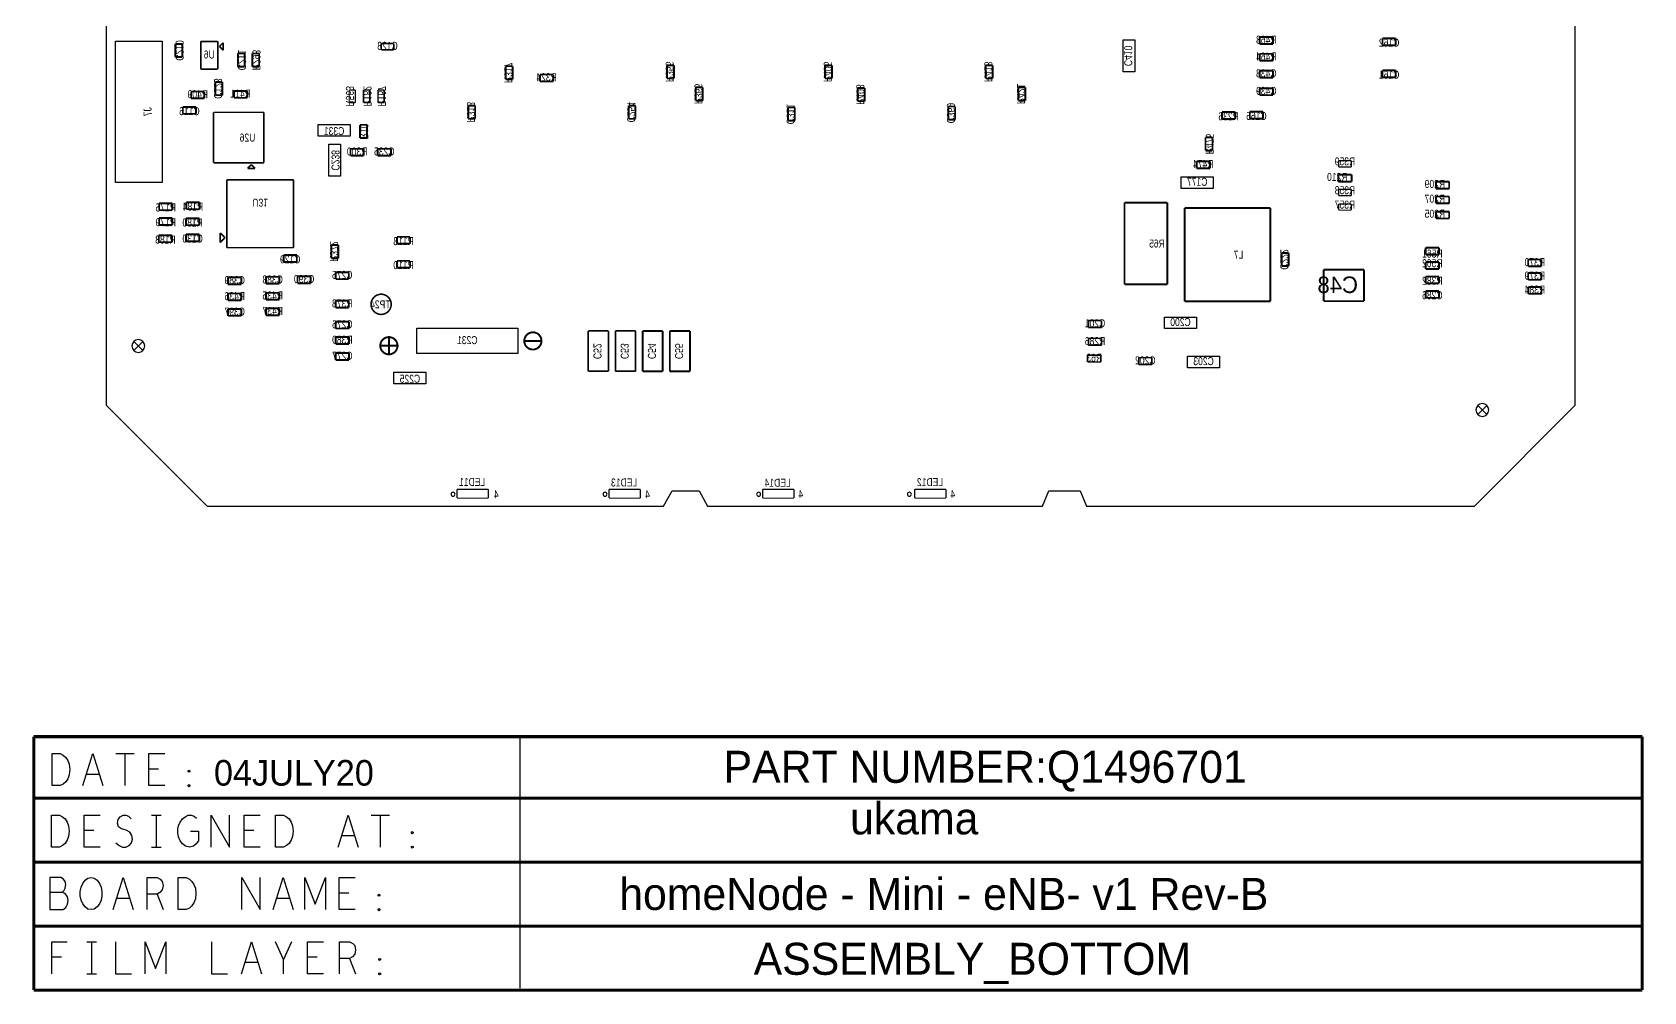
# Model space of a CAD drawing. Extents: x -6 to 122, y -39 to 112.
# Drawn here: x -5.9 to 122, y -38.5 to 37.6 of the extents above; entities that cross this region are included whole.
import ezdxf
from ezdxf.enums import TextEntityAlignment as Align

# ---------------------------------------------------------------- set-up
doc = ezdxf.new("R2010")
doc.units = 0
for name, color, linetype in [('BG_OUTLINE', 253, 'CONTINUOUS'), ('DF_OUTLINE_DATA', 2, 'CONTINUOUS'), ('PG_ASSEMBLY_BOTTOM', 12, 'CONTINUOUS'), ('RD_ASSEMBLY_BOTTOM', 142, 'CONTINUOUS')]:
    doc.layers.add(name, color=color, linetype=linetype)

msp = doc.modelspace()

# ---------------------------------------------------------------- linework, layer by layer
at = {"layer": 'BG_OUTLINE'}
for points in [[(0, 109.599984), (0, 7.999984)], [(116.599995, 7.999984), (116.599995, 109.599984)], [(0, 7.999984), (7.999984, 0)], [(108.600011, 0), (116.599995, 7.999984)], [(7.999984, 0), (44.228537, 0)], [(44.228537, 0), (44.910426, 1.199998)], [(44.910426, 1.199998), (47.046693, 1.199998)], [(47.046693, 1.199998), (47.728556, 0)], [(47.728556, 0), (74.300105, 0)], [(74.300105, 0), (74.800104, 1.199998)], [(74.800104, 1.199998), (77.300099, 1.199998)], [(77.300099, 1.199998), (77.800098, 0)], [(77.800098, 0), (108.600011, 0)]]:
    msp.add_lwpolyline(points, dxfattribs=at)
at = {"layer": 'DF_OUTLINE_DATA', "const_width": 0.254}
for points in [[(-5.753506, -18.304053), (-5.753506, -38.420853)], [(121.906894, -18.304053), (-5.753506, -18.304053)], [(121.906894, -38.420853), (121.906894, -18.304053)], [(-5.753506, -23.180853), (121.906894, -23.180853)], [(-5.753506, -28.260853), (121.906894, -28.260853)], [(-5.753506, -33.340853), (121.906894, -33.340853)], [(-5.753506, -38.420853), (102.933094, -38.420853)], [(102.933094, -38.420853), (121.906894, -38.420853)]]:
    msp.add_lwpolyline(points, dxfattribs=at)
at = {"layer": 'DF_OUTLINE_DATA'}
for points in [[(32.829094, -18.410961), (32.829094, -38.263347)], [(-4.305706, -22.190253), (-4.305706, -19.650253)], [(-4.305706, -19.650253), (-3.670706, -19.650253)], [(-3.670706, -19.650253), (-3.416706, -19.777253)], [(-3.416706, -19.777253), (-3.226206, -19.946645)], [(-3.226206, -19.946645), (-3.067507, -20.200645)], [(-3.067507, -20.200645), (-2.940507, -20.497038)], [(-1.861007, -22.190253), (-1.067206, -19.650253)], [(-1.067206, -19.650253), (-0.273507, -22.190253)], [(0.742493, -19.650253), (2.202993, -19.650253)], [(1.472794, -19.650253), (1.472794, -22.190253)], [(3.377794, -22.190253), (3.377794, -19.650253)], [(3.377794, -19.650253), (4.647794, -19.650253)], [(-3.067507, -21.63986), (-3.226206, -21.894038)], [(-2.940507, -21.343645), (-3.067507, -21.63986)], [(-2.940507, -20.497038), (-2.908706, -20.920253)], [(-2.908706, -20.920253), (-2.940507, -21.343645)], [(-0.559206, -21.301253), (-1.575206, -21.301253)], [(4.139794, -20.87786), (3.377794, -20.87786)], [(6.489294, -21.00486), (6.552794, -20.962645)], [(6.489294, -21.089645), (6.489294, -21.00486)], [(6.552794, -21.132038), (6.489294, -21.089645)], [(6.552794, -20.962645), (6.616294, -21.00486)], [(6.616294, -21.089645), (6.552794, -21.132038)], [(6.616294, -21.00486), (6.616294, -21.089645)], [(-3.670706, -22.190253), (-4.305706, -22.190253)], [(-3.416706, -22.063253), (-3.670706, -22.190253)], [(-3.226206, -21.894038), (-3.416706, -22.063253)], [(4.647794, -22.190253), (3.377794, -22.190253)], [(6.489294, -22.14786), (6.552794, -22.105645)], [(6.489294, -22.232645), (6.489294, -22.14786)], [(6.552794, -22.27486), (6.489294, -22.232645)], [(6.552794, -22.105645), (6.616294, -22.14786)], [(6.616294, -22.232645), (6.552794, -22.27486)], [(6.616294, -22.14786), (6.616294, -22.232645)], [(-4.356506, -27.067053), (-4.356506, -24.527053)], [(-4.356506, -24.527053), (-3.721506, -24.527053)], [(-3.721506, -24.527053), (-3.467506, -24.654053)], [(-3.467506, -24.654053), (-3.277006, -24.823445)], [(-3.277006, -24.823445), (-3.118307, -25.077445)], [(-3.118307, -25.077445), (-2.991307, -25.373838)], [(-2.991307, -25.373838), (-2.959506, -25.797053)], [(-1.753006, -27.067053), (-1.753006, -24.527053)], [(-1.753006, -24.527053), (-0.483006, -24.527053)], [(0.882193, -25.162053), (0.945693, -24.86566)], [(0.977494, -25.458445), (0.882193, -25.162053)], [(0.945693, -24.86566), (1.104494, -24.654053)], [(1.199693, -25.62766), (0.977494, -25.458445)], [(1.104494, -24.654053), (1.326693, -24.527053)], [(1.326693, -24.527053), (1.548994, -24.527053)], [(1.548994, -24.527053), (1.771193, -24.61166)], [(1.771193, -24.61166), (1.961693, -24.823445)], [(3.580994, -24.527053), (4.342994, -24.527053)], [(3.961994, -24.527053), (3.961994, -27.067053)], [(5.676494, -25.62766), (5.739994, -25.373838)], [(5.739994, -25.373838), (5.866994, -25.077445)], [(5.866994, -25.077445), (6.057494, -24.823445)], [(6.057494, -24.823445), (6.247994, -24.654053)], [(6.247994, -24.654053), (6.501994, -24.527053)], [(6.501994, -24.527053), (6.724193, -24.527053)], [(6.724193, -24.527053), (6.978193, -24.61166)], [(6.978193, -24.61166), (7.168693, -24.781053)], [(8.311693, -27.067053), (8.311693, -24.527053)], [(8.311693, -24.527053), (9.772193, -27.067053)], [(9.772193, -27.067053), (9.772193, -24.527053)], [(10.946994, -27.067053), (10.946994, -24.527053)], [(10.946994, -24.527053), (12.216994, -24.527053)], [(13.423494, -27.067053), (13.423494, -24.527053)], [(13.423494, -24.527053), (14.058494, -24.527053)], [(14.058494, -24.527053), (14.312494, -24.654053)], [(14.312494, -24.654053), (14.502994, -24.823445)], [(14.502994, -24.823445), (14.661693, -25.077445)], [(14.661693, -25.077445), (14.788693, -25.373838)], [(14.788693, -25.373838), (14.820494, -25.797053)], [(18.408193, -27.067053), (19.201994, -24.527053)], [(19.201994, -24.527053), (19.995693, -27.067053)], [(21.011693, -24.527053), (22.472193, -24.527053)], [(21.741994, -24.527053), (21.741994, -27.067053)], [(-3.277006, -26.770838), (-3.467506, -26.940053)], [(-3.118307, -26.51666), (-3.277006, -26.770838)], [(-2.991307, -26.220445), (-3.118307, -26.51666)], [(-2.959506, -25.797053), (-2.991307, -26.220445)], [(-0.991006, -25.75466), (-1.753006, -25.75466)], [(0.755193, -26.728445), (1.009193, -26.940053)], [(1.580693, -25.712445), (1.199693, -25.62766)], [(1.866494, -25.88166), (1.580693, -25.712445)], [(1.802994, -26.940053), (1.993494, -26.728445)], [(2.025193, -26.135838), (1.866494, -25.88166)], [(1.993494, -26.728445), (2.088693, -26.432053)], [(2.088693, -26.432053), (2.025193, -26.135838)], [(5.676494, -25.924053), (5.676494, -25.62766)], [(5.739994, -26.26266), (5.676494, -25.924053)], [(5.866994, -26.559053), (5.739994, -26.26266)], [(6.057494, -26.813053), (5.866994, -26.559053)], [(6.279693, -26.982445), (6.057494, -26.813053)], [(6.692494, -25.797053), (7.327494, -25.797053)], [(7.136994, -26.813053), (6.914693, -26.982445)], [(7.327494, -26.559053), (7.136994, -26.813053)], [(7.327494, -25.797053), (7.327494, -26.559053)], [(11.708994, -25.75466), (10.946994, -25.75466)], [(14.502994, -26.770838), (14.312494, -26.940053)], [(14.661693, -26.51666), (14.502994, -26.770838)], [(14.788693, -26.220445), (14.661693, -26.51666)], [(14.820494, -25.797053), (14.788693, -26.220445)], [(19.709994, -26.178053), (18.693994, -26.178053)], [(24.218494, -25.88166), (24.281994, -25.839445)], [(24.218494, -25.966445), (24.218494, -25.88166)], [(24.281994, -26.008838), (24.218494, -25.966445)], [(24.281994, -25.839445), (24.345494, -25.88166)], [(24.345494, -25.966445), (24.281994, -26.008838)], [(24.345494, -25.88166), (24.345494, -25.966445)], [(-3.721506, -27.067053), (-4.356506, -27.067053)], [(-3.467506, -26.940053), (-3.721506, -27.067053)], [(-0.483006, -27.067053), (-1.753006, -27.067053)], [(1.009193, -26.940053), (1.294994, -27.067053)], [(1.294994, -27.067053), (1.548994, -27.067053)], [(1.548994, -27.067053), (1.802994, -26.940053)], [(3.580994, -27.067053), (4.342994, -27.067053)], [(6.597193, -27.067053), (6.279693, -26.982445)], [(6.914693, -26.982445), (6.597193, -27.067053)], [(12.216994, -27.067053), (10.946994, -27.067053)], [(14.058494, -27.067053), (13.423494, -27.067053)], [(14.312494, -26.940053), (14.058494, -27.067053)], [(24.218494, -27.02466), (24.281994, -26.982445)], [(24.218494, -27.109445), (24.218494, -27.02466)], [(24.281994, -27.15166), (24.218494, -27.109445)], [(24.281994, -26.982445), (24.345494, -27.02466)], [(24.345494, -27.109445), (24.281994, -27.15166)], [(24.345494, -27.02466), (24.345494, -27.109445)], [(-3.619906, -29.488638), (-4.477207, -29.488638)], [(-4.477207, -29.488638), (-4.477207, -32.028638)], [(-3.492906, -30.674158), (-4.477207, -30.674158)], [(-3.397707, -29.615638), (-3.619906, -29.488638)], [(-3.492906, -30.674158), (-3.365906, -30.547158)], [(-3.270707, -30.758638), (-3.492906, -30.674158)], [(-3.270707, -29.785158), (-3.397707, -29.615638)], [(-3.365906, -30.547158), (-3.270707, -30.33555)], [(-3.207207, -30.039158), (-3.270707, -29.785158)], [(-3.270707, -30.33555), (-3.207207, -30.039158)], [(-2.064207, -30.589245), (-2.000707, -30.250638)], [(-2.064207, -30.928158), (-2.064207, -30.589245)], [(-2.000707, -30.250638), (-1.873707, -29.954245)], [(-1.873707, -29.954245), (-1.683207, -29.700245)], [(-1.683207, -29.700245), (-1.460906, -29.531158)], [(-1.460906, -29.531158), (-1.206906, -29.488638)], [(-1.206906, -29.488638), (-0.952906, -29.531158)], [(-0.952906, -29.531158), (-0.730707, -29.700245)], [(-0.730707, -29.700245), (-0.540207, -29.954245)], [(-0.540207, -29.954245), (-0.413207, -30.250638)], [(-0.413207, -30.250638), (-0.349707, -30.589245)], [(-0.349707, -30.589245), (-0.349707, -30.928158)], [(0.539293, -32.028638), (1.333094, -29.488638)], [(1.333094, -29.488638), (2.126793, -32.028638)], [(3.238094, -32.028638), (3.238094, -29.488638)], [(3.238094, -29.488638), (4.031793, -29.488638)], [(4.031793, -29.488638), (4.285793, -29.615638)], [(4.254094, -30.674158), (4.031793, -30.801158)], [(4.444594, -30.462245), (4.254094, -30.674158)], [(4.285793, -29.615638), (4.444594, -29.785158)], [(4.444594, -29.785158), (4.508094, -30.123638)], [(4.508094, -30.123638), (4.444594, -30.462245)], [(5.714594, -32.028638), (5.714594, -29.488638)], [(5.714594, -29.488638), (6.349594, -29.488638)], [(6.349594, -29.488638), (6.603594, -29.615638)], [(6.603594, -29.615638), (6.794094, -29.785158)], [(6.794094, -29.785158), (6.952793, -30.039158)], [(6.952793, -30.039158), (7.079793, -30.33555)], [(7.079793, -30.33555), (7.111594, -30.758638)], [(10.762793, -32.028638), (10.762793, -29.488638)], [(10.762793, -29.488638), (12.223293, -32.028638)], [(12.223293, -32.028638), (12.223293, -29.488638)], [(13.239293, -32.028638), (14.033094, -29.488638)], [(14.033094, -29.488638), (14.826793, -32.028638)], [(15.747594, -32.028638), (15.747594, -29.488638)], [(15.747594, -29.488638), (16.573094, -31.605245)], [(16.573094, -31.605245), (17.398594, -29.488638)], [(17.398594, -29.488638), (17.398594, -32.028638)], [(18.478094, -32.028638), (18.478094, -29.488638)], [(18.478094, -29.488638), (19.748094, -29.488638)], [(-3.429406, -32.028638), (-3.207207, -31.859245)], [(-3.080207, -31.012638), (-3.270707, -30.758638)], [(-3.207207, -31.859245), (-3.080207, -31.605245)], [(-3.016707, -31.309158), (-3.080207, -31.012638)], [(-3.080207, -31.605245), (-3.016707, -31.309158)], [(-2.000707, -31.266638), (-2.064207, -30.928158)], [(-1.873707, -31.563158), (-2.000707, -31.266638)], [(-1.683207, -31.817158), (-1.873707, -31.563158)], [(-1.460906, -31.986245), (-1.683207, -31.817158)], [(-0.730707, -31.817158), (-0.952906, -31.986245)], [(-0.540207, -31.563158), (-0.730707, -31.817158)], [(-0.413207, -31.266638), (-0.540207, -31.563158)], [(-0.349707, -30.928158), (-0.413207, -31.266638)], [(1.841094, -31.139638), (0.825094, -31.139638)], [(4.031793, -30.801158), (3.238094, -30.801158)], [(4.031793, -30.801158), (4.508094, -32.028638)], [(6.603594, -31.901638), (6.349594, -32.028638)], [(6.794094, -31.73255), (6.603594, -31.901638)], [(6.952793, -31.478245), (6.794094, -31.73255)], [(7.079793, -31.182158), (6.952793, -31.478245)], [(7.111594, -30.758638), (7.079793, -31.182158)], [(14.541094, -31.139638), (13.525094, -31.139638)], [(19.240094, -30.716245), (18.478094, -30.716245)], [(21.589594, -30.843245), (21.653094, -30.801158)], [(21.589594, -30.928158), (21.589594, -30.843245)], [(21.653094, -30.97055), (21.589594, -30.928158)], [(21.589594, -31.986245), (21.653094, -31.944158)], [(21.653094, -30.801158), (21.716594, -30.843245)], [(21.716594, -30.928158), (21.653094, -30.97055)], [(21.653094, -31.944158), (21.716594, -31.986245)], [(21.716594, -30.843245), (21.716594, -30.928158)], [(-4.477207, -32.028638), (-3.429406, -32.028638)], [(-1.206906, -32.028638), (-1.460906, -31.986245)], [(-0.952906, -31.986245), (-1.206906, -32.028638)], [(6.349594, -32.028638), (5.714594, -32.028638)], [(19.748094, -32.028638), (18.478094, -32.028638)], [(21.589594, -32.071158), (21.589594, -31.986245)], [(21.653094, -32.113245), (21.589594, -32.071158)], [(21.716594, -32.071158), (21.653094, -32.113245)], [(21.716594, -31.986245), (21.716594, -32.071158)], [(-4.312107, -37.125453), (-4.312107, -34.585453)], [(-4.312107, -34.585453), (-3.105607, -34.585453)], [(-3.550107, -35.81306), (-4.312107, -35.81306)], [(-1.549806, -34.585453), (-0.787806, -34.585453)], [(-1.168806, -34.585453), (-1.168806, -37.125453)], [(0.736194, -34.585453), (0.736194, -37.125453)], [(3.085694, -37.125453), (3.085694, -34.585453)], [(3.085694, -34.585453), (3.911194, -36.70206)], [(3.911194, -36.70206), (4.736694, -34.585453)], [(4.736694, -34.585453), (4.736694, -37.125453)], [(8.356194, -34.585453), (8.356194, -37.125453)], [(10.737393, -37.125453), (11.531194, -34.585453)], [(11.531194, -34.585453), (12.324893, -37.125453)], [(14.071194, -35.982453), (13.436194, -34.585453)], [(14.706194, -34.585453), (14.071194, -35.982453)], [(15.976194, -37.125453), (15.976194, -34.585453)], [(15.976194, -34.585453), (17.246194, -34.585453)], [(16.738194, -35.81306), (15.976194, -35.81306)], [(18.516194, -37.125453), (18.516194, -34.585453)], [(18.516194, -34.585453), (19.309893, -34.585453)], [(19.309893, -34.585453), (19.563893, -34.712453)], [(19.532194, -35.770845), (19.309893, -35.897845)], [(19.722694, -35.55906), (19.532194, -35.770845)], [(19.563893, -34.712453), (19.722694, -34.881845)], [(19.722694, -34.881845), (19.786194, -35.220453)], [(19.786194, -35.220453), (19.722694, -35.55906)], [(12.039194, -36.236453), (11.023194, -36.236453)], [(14.071194, -37.125453), (14.071194, -35.982453)], [(19.309893, -35.897845), (18.516194, -35.897845)], [(19.309893, -35.897845), (19.786194, -37.125453)], [(21.627694, -35.94006), (21.691194, -35.897845)], [(21.627694, -36.024845), (21.627694, -35.94006)], [(21.691194, -36.067238), (21.627694, -36.024845)], [(21.627694, -37.08306), (21.691194, -37.040845)], [(21.627694, -37.167845), (21.627694, -37.08306)], [(21.691194, -35.897845), (21.754694, -35.94006)], [(21.754694, -36.024845), (21.691194, -36.067238)], [(21.691194, -37.040845), (21.754694, -37.08306)], [(21.754694, -35.94006), (21.754694, -36.024845)], [(21.754694, -37.08306), (21.754694, -37.167845)], [(-1.549806, -37.125453), (-0.787806, -37.125453)], [(0.736194, -37.125453), (2.006194, -37.125453)], [(8.356194, -37.125453), (9.626194, -37.125453)], [(17.246194, -37.125453), (15.976194, -37.125453)], [(21.691194, -37.21006), (21.627694, -37.167845)], [(21.754694, -37.167845), (21.691194, -37.21006)]]:
    msp.add_lwpolyline(points, dxfattribs=at)
at = {"layer": 'PG_ASSEMBLY_BOTTOM'}
for points, const_width in [([(91.546756, 37.217121), (92.596741, 37.217121)], 0.1524), ([(91.546756, 36.666907), (91.546756, 37.217121)], 0.1524), ([(92.596741, 37.217121), (92.596741, 36.666907)], 0.1524), ([(101.297105, 37.108359), (102.34709, 37.108359)], 0.1524), ([(101.297105, 36.558144), (101.297105, 37.108359)], 0.1524), ([(102.34709, 37.108359), (102.34709, 36.558144)], 0.1524), ([(5.48419, 35.622459), (5.48419, 36.672444)], 0.1524), ([(5.48419, 36.672444), (6.034405, 36.672444)], 0.1524), ([(6.034405, 36.672444), (6.034405, 35.622459)], 0.1524), ([(7.497039, 34.666606), (7.497039, 36.8665)], 0.127), ([(7.497039, 36.8665), (8.847049, 36.8665)], 0.127), ([(8.847049, 36.8665), (8.847049, 34.666606)], 0.127), ([(8.972042, 36.466399), (9.272245, 36.766703)], 0.127), ([(9.272245, 36.166501), (8.972042, 36.466399)], 0.127), ([(9.272245, 36.766703), (9.272245, 36.166501)], 0.127), ([(10.43719, 34.860459), (10.43719, 35.910444)], 0.1524), ([(10.43719, 35.910444), (10.987405, 35.910444)], 0.1524), ([(10.987405, 35.910444), (10.987405, 34.860459)], 0.1524), ([(11.58019, 34.860459), (11.58019, 35.910444)], 0.1524), ([(11.58019, 35.910444), (12.130405, 35.910444)], 0.1524), ([(12.130405, 35.910444), (12.130405, 34.860459)], 0.1524), ([(21.8202, 36.202341), (21.8202, 36.702136)], 0.127), ([(21.8202, 36.702136), (22.819995, 36.702136)], 0.127), ([(22.819995, 36.202341), (21.8202, 36.202341)], 0.127), ([(22.819995, 36.702136), (22.819995, 36.202341)], 0.127), ([(92.596741, 36.666907), (91.546756, 36.666907)], 0.1524), ([(91.546756, 35.883621), (92.596741, 35.883621)], 0.1524), ([(91.546756, 35.333407), (91.546756, 35.883621)], 0.1524), ([(92.596741, 35.883621), (92.596741, 35.333407)], 0.1524), ([(102.34709, 36.558144), (101.297105, 36.558144)], 0.1524), ([(6.034405, 35.622459), (5.48419, 35.622459)], 0.1524), ([(8.847049, 34.666606), (7.497039, 34.666606)], 0.127), ([(10.987405, 34.860459), (10.43719, 34.860459)], 0.1524), ([(12.130405, 34.860459), (11.58019, 34.860459)], 0.1524), ([(31.700241, 33.851621), (31.700241, 34.901607)], 0.1524), ([(31.700241, 34.901607), (32.250456, 34.901607)], 0.1524), ([(32.250456, 34.901607), (32.250456, 33.851621)], 0.1524), ([(44.501841, 33.927821), (44.501841, 34.977807)], 0.1524), ([(44.501841, 34.977807), (45.052056, 34.977807)], 0.1524), ([(45.052056, 34.977807), (45.052056, 33.927821)], 0.1524), ([(57.049441, 33.927821), (57.049441, 34.977807)], 0.1524), ([(57.049441, 34.977807), (57.599656, 34.977807)], 0.1524), ([(57.599656, 34.977807), (57.599656, 33.927821)], 0.1524), ([(69.800241, 33.927821), (69.800241, 34.977807)], 0.1524), ([(69.800241, 34.977807), (70.350456, 34.977807)], 0.1524), ([(70.350456, 34.977807), (70.350456, 33.927821)], 0.1524), ([(92.596741, 35.333407), (91.546756, 35.333407)], 0.1524), ([(91.546756, 33.999907), (91.546756, 34.550121)], 0.1524), ([(91.546756, 34.550121), (92.596741, 34.550121)], 0.1524), ([(92.596741, 34.550121), (92.596741, 33.999907)], 0.1524), ([(101.297105, 34.568359), (102.34709, 34.568359)], 0.1524), ([(101.297105, 34.018144), (101.297105, 34.568359)], 0.1524), ([(102.34709, 34.568359), (102.34709, 34.018144)], 0.1524), ([(8.65919, 32.599859), (8.65919, 33.649844)], 0.1524), ([(8.65919, 33.649844), (9.209405, 33.649844)], 0.1524), ([(9.209405, 33.649844), (9.209405, 32.599859)], 0.1524), ([(32.250456, 33.851621), (31.700241, 33.851621)], 0.1524), ([(34.424645, 33.690306), (34.424645, 34.240521)], 0.1524), ([(34.424645, 34.240521), (35.474631, 34.240521)], 0.1524), ([(35.474631, 33.690306), (34.424645, 33.690306)], 0.1524), ([(35.474631, 34.240521), (35.474631, 33.690306)], 0.1524), ([(45.052056, 33.927821), (44.501841, 33.927821)], 0.1524), ([(46.787841, 32.175221), (46.787841, 33.225207)], 0.1524), ([(46.787841, 33.225207), (47.338056, 33.225207)], 0.1524), ([(47.338056, 33.225207), (47.338056, 32.175221)], 0.1524), ([(57.599656, 33.927821), (57.049441, 33.927821)], 0.1524), ([(70.350456, 33.927821), (69.800241, 33.927821)], 0.1524), ([(72.391041, 32.175221), (72.391041, 33.225207)], 0.1524), ([(72.391041, 33.225207), (72.941256, 33.225207)], 0.1524), ([(72.941256, 33.225207), (72.941256, 32.175221)], 0.1524), ([(92.596741, 33.999907), (91.546756, 33.999907)], 0.1524), ([(102.34709, 34.018144), (101.297105, 34.018144)], 0.1524), ([(6.732905, 32.341744), (6.732905, 32.891959)], 0.1524), ([(6.732905, 32.891959), (7.78289, 32.891959)], 0.1524), ([(7.78289, 32.341744), (6.732905, 32.341744)], 0.1524), ([(7.78289, 32.891959), (7.78289, 32.341744)], 0.1524), ([(9.209405, 32.599859), (8.65919, 32.599859)], 0.1524), ([(10.136505, 32.942759), (11.18649, 32.942759)], 0.1524), ([(10.136505, 32.392544), (10.136505, 32.942759)], 0.1524), ([(11.18649, 32.392544), (10.136505, 32.392544)], 0.1524), ([(11.18649, 32.942759), (11.18649, 32.392544)], 0.1524), ([(19.276187, 32.015354), (19.276187, 33.015149)], 0.102108), ([(19.276187, 33.015149), (19.776008, 33.015149)], 0.102108), ([(19.776008, 32.015354), (19.276187, 32.015354)], 0.102108), ([(19.776008, 33.015149), (19.776008, 32.015354)], 0.102108), ([(20.419187, 32.015354), (20.419187, 33.015149)], 0.127), ([(20.419187, 33.015149), (20.919008, 33.015149)], 0.127), ([(20.919008, 32.015354), (20.419187, 32.015354)], 0.127), ([(20.919008, 33.015149), (20.919008, 32.015354)], 0.127), ([(21.562187, 32.015354), (21.562187, 33.015149)], 0.127), ([(21.562187, 33.015149), (22.062008, 33.015149)], 0.127), ([(22.062008, 32.015354), (21.562187, 32.015354)], 0.127), ([(22.062008, 33.015149), (22.062008, 32.015354)], 0.127), ([(47.338056, 32.175221), (46.787841, 32.175221)], 0.1524), ([(59.640241, 32.124421), (59.640241, 33.174407)], 0.1524), ([(59.640241, 33.174407), (60.190456, 33.174407)], 0.1524), ([(60.190456, 32.124421), (59.640241, 32.124421)], 0.1524), ([(60.190456, 33.174407), (60.190456, 32.124421)], 0.1524), ([(72.941256, 32.175221), (72.391041, 32.175221)], 0.1524), ([(91.546756, 32.602907), (91.546756, 33.153121)], 0.1524), ([(91.546756, 33.153121), (92.596741, 33.153121)], 0.1524), ([(92.596741, 32.602907), (91.546756, 32.602907)], 0.1524), ([(92.596741, 33.153121), (92.596741, 32.602907)], 0.1524), ([(6.072505, 31.672759), (7.12249, 31.672759)], 0.1524), ([(6.072505, 31.122544), (6.072505, 31.672759)], 0.1524), ([(7.12249, 31.122544), (6.072505, 31.122544)], 0.1524), ([(7.12249, 31.672759), (7.12249, 31.122544)], 0.1524), ([(8.508949, 27.238452), (8.508949, 31.238469)], 0.127), ([(8.508949, 31.238469), (12.508941, 31.238469)], 0.127), ([(12.508941, 31.238469), (12.508941, 27.238452)], 0.127), ([(28.728441, 30.727421), (28.728441, 31.777407)], 0.1524), ([(28.728441, 31.777407), (29.278656, 31.777407)], 0.1524), ([(29.278656, 30.727421), (28.728441, 30.727421)], 0.1524), ([(29.278656, 31.777407), (29.278656, 30.727421)], 0.1524), ([(41.453841, 30.727421), (41.453841, 31.777407)], 0.1524), ([(41.453841, 31.777407), (42.004056, 31.777407)], 0.1524), ([(42.004056, 30.727421), (41.453841, 30.727421)], 0.1524), ([(42.004056, 31.777407), (42.004056, 30.727421)], 0.1524), ([(54.103041, 30.575021), (54.103041, 31.625007)], 0.1524), ([(54.103041, 31.625007), (54.653256, 31.625007)], 0.1524), ([(54.653256, 31.625007), (54.653256, 30.575021)], 0.1524), ([(66.828441, 30.651221), (66.828441, 31.701207)], 0.1524), ([(66.828441, 31.701207), (67.378656, 31.701207)], 0.1524), ([(67.378656, 30.651221), (66.828441, 30.651221)], 0.1524), ([(67.378656, 31.701207), (67.378656, 30.651221)], 0.1524), ([(88.558065, 31.258332), (89.60805, 31.258332)], 0.1524), ([(88.558065, 30.708117), (88.558065, 31.258332)], 0.1524), ([(89.60805, 30.708117), (88.558065, 30.708117)], 0.1524), ([(89.60805, 31.258332), (89.60805, 30.708117)], 0.1524), ([(90.764004, 30.745252), (90.764004, 31.295467)], 0.1524), ([(90.764004, 31.295467), (91.81399, 31.295467)], 0.1524), ([(91.81399, 30.745252), (90.764004, 30.745252)], 0.1524), ([(91.81399, 31.295467), (91.81399, 30.745252)], 0.1524), ([(20.13999, 29.196259), (20.13999, 30.246244)], 0.1524), ([(20.13999, 30.246244), (20.690205, 30.246244)], 0.1524), ([(20.690205, 30.246244), (20.690205, 29.196259)], 0.1524), ([(54.653256, 30.575021), (54.103041, 30.575021)], 0.1524), ([(19.382105, 28.345359), (20.43209, 28.345359)], 0.1524), ([(19.382105, 27.795144), (19.382105, 28.345359)], 0.1524), ([(20.690205, 29.196259), (20.13999, 29.196259)], 0.1524), ([(20.43209, 28.345359), (20.43209, 27.795144)], 0.1524), ([(21.541105, 28.345359), (22.59109, 28.345359)], 0.1524), ([(21.541105, 27.795144), (21.541105, 28.345359)], 0.1524), ([(22.59109, 28.345359), (22.59109, 27.795144)], 0.1524), ([(87.249229, 28.201722), (87.249229, 29.251707)], 0.1524), ([(87.249229, 29.251707), (87.799443, 29.251707)], 0.1524), ([(87.799443, 28.201722), (87.249229, 28.201722)], 0.1524), ([(87.799443, 29.251707), (87.799443, 28.201722)], 0.1524), ([(12.508941, 27.238452), (8.508949, 27.238452)], 0.127), ([(11.209045, 26.788567), (11.508943, 27.088567)], 0.127), ([(11.508943, 27.088567), (11.808943, 26.788567)], 0.127), ([(20.43209, 27.795144), (19.382105, 27.795144)], 0.1524), ([(22.59109, 27.795144), (21.541105, 27.795144)], 0.1524), ([(86.544125, 26.802664), (86.544125, 27.352879)], 0.1524), ([(86.544125, 27.352879), (87.59411, 27.352879)], 0.1524), ([(87.59411, 26.802664), (86.544125, 26.802664)], 0.1524), ([(87.59411, 27.352879), (87.59411, 26.802664)], 0.1524), ([(97.817, 26.905941), (97.817, 27.405762)], 0.102108), ([(97.817, 27.405762), (98.816795, 27.405762)], 0.102108), ([(98.816795, 26.905941), (97.817, 26.905941)], 0.102108), ([(98.816795, 27.405762), (98.816795, 26.905941)], 0.102108), ([(9.560916, 20.503363), (9.560916, 25.88354)], 0.127), ([(9.560916, 25.88354), (14.860905, 25.88354)], 0.127), ([(11.808943, 26.788567), (11.209045, 26.788567)], 0.127), ([(14.860905, 25.88354), (14.860905, 20.503363)], 0.127), ([(97.791905, 25.737744), (97.791905, 26.287959)], 0.1524), ([(97.791905, 26.287959), (98.84189, 26.287959)], 0.1524), ([(98.84189, 25.737744), (97.791905, 25.737744)], 0.1524), ([(98.84189, 26.287959), (98.84189, 25.737744)], 0.1524), ([(105.538905, 25.178944), (105.538905, 25.729159)], 0.1524), ([(105.538905, 25.729159), (106.58889, 25.729159)], 0.1524), ([(106.58889, 25.729159), (106.58889, 25.178944)], 0.1524), ([(97.817, 24.619941), (97.817, 25.119762)], 0.102108), ([(97.817, 25.119762), (98.816795, 25.119762)], 0.102108), ([(98.816795, 24.619941), (97.817, 24.619941)], 0.102108), ([(98.816795, 25.119762), (98.816795, 24.619941)], 0.102108), ([(106.58889, 25.178944), (105.538905, 25.178944)], 0.1524), ([(105.538905, 24.010544), (105.538905, 24.560759)], 0.1524), ([(105.538905, 24.560759), (106.58889, 24.560759)], 0.1524), ([(106.58889, 24.560759), (106.58889, 24.010544)], 0.1524), ([(4.192905, 24.027359), (5.24289, 24.027359)], 0.1524), ([(4.192905, 23.477144), (4.192905, 24.027359)], 0.1524), ([(5.24289, 23.477144), (4.192905, 23.477144)], 0.1524), ([(5.24289, 24.027359), (5.24289, 23.477144)], 0.1524), ([(6.351905, 24.103559), (7.40189, 24.103559)], 0.1524), ([(6.351905, 23.553344), (6.351905, 24.103559)], 0.1524), ([(7.40189, 23.553344), (6.351905, 23.553344)], 0.1524), ([(7.40189, 24.103559), (7.40189, 23.553344)], 0.1524), ([(80.818101, 17.581347), (80.818101, 24.081156)], 0.1524), ([(80.818101, 24.081156), (84.218094, 24.081156)], 0.1524), ([(84.218094, 24.081156), (84.218094, 17.581347)], 0.1524), ([(85.595104, 16.242259), (85.595104, 23.642244)], 0.1524), ([(85.595104, 23.642244), (92.395091, 23.642244)], 0.1524), ([(92.395091, 23.642244), (92.395091, 16.242259)], 0.1524), ([(97.817, 23.476941), (97.817, 23.976762)], 0.102108), ([(97.817, 23.976762), (98.816795, 23.976762)], 0.102108), ([(98.816795, 23.476941), (97.817, 23.476941)], 0.102108), ([(98.816795, 23.976762), (98.816795, 23.476941)], 0.102108), ([(106.58889, 24.010544), (105.538905, 24.010544)], 0.1524), ([(105.538905, 22.816744), (105.538905, 23.366959)], 0.1524), ([(105.538905, 23.366959), (106.58889, 23.366959)], 0.1524), ([(106.58889, 23.366959), (106.58889, 22.816744)], 0.1524), ([(4.192905, 22.858959), (5.24289, 22.858959)], 0.1524), ([(4.192905, 22.308744), (4.192905, 22.858959)], 0.1524), ([(5.24289, 22.308744), (4.192905, 22.308744)], 0.1524), ([(5.24289, 22.858959), (5.24289, 22.308744)], 0.1524), ([(6.326505, 22.833559), (7.37649, 22.833559)], 0.1524), ([(6.326505, 22.283344), (6.326505, 22.833559)], 0.1524), ([(7.37649, 22.283344), (6.326505, 22.283344)], 0.1524), ([(7.37649, 22.833559), (7.37649, 22.283344)], 0.1524), ([(106.58889, 22.816744), (105.538905, 22.816744)], 0.1524), ([(4.167505, 21.487359), (5.21749, 21.487359)], 0.1524), ([(4.167505, 20.937144), (4.167505, 21.487359)], 0.1524), ([(5.21749, 20.937144), (4.167505, 20.937144)], 0.1524), ([(5.21749, 21.487359), (5.21749, 20.937144)], 0.1524), ([(6.326505, 21.563559), (7.37649, 21.563559)], 0.1524), ([(6.326505, 21.013344), (6.326505, 21.563559)], 0.1524), ([(7.37649, 21.013344), (6.326505, 21.013344)], 0.1524), ([(7.37649, 21.563559), (7.37649, 21.013344)], 0.1524), ([(9.035898, 20.907451), (9.035898, 21.669451)], 0.127), ([(9.035898, 21.669451), (9.416898, 21.288451)], 0.127), ([(9.416898, 21.288451), (9.035898, 20.907451)], 0.127), ([(14.860905, 20.503363), (9.560916, 20.503363)], 0.127), ([(17.857724, 19.662216), (17.857724, 20.712201)], 0.1524), ([(17.857724, 20.712201), (18.407939, 20.712201)], 0.1524), ([(18.407939, 20.712201), (18.407939, 19.662216)], 0.1524), ([(23.065105, 20.810144), (23.065105, 21.360359)], 0.1524), ([(23.065105, 21.360359), (24.11509, 21.360359)], 0.1524), ([(24.11509, 20.810144), (23.065105, 20.810144)], 0.1524), ([(24.11509, 21.360359), (24.11509, 20.810144)], 0.1524), ([(104.726105, 19.946544), (104.726105, 20.496759)], 0.1524), ([(104.726105, 20.496759), (105.77609, 20.496759)], 0.1524), ([(105.77609, 20.496759), (105.77609, 19.946544)], 0.1524), ([(14.073505, 19.912559), (15.12349, 19.912559)], 0.1524), ([(14.073505, 19.362344), (14.073505, 19.912559)], 0.1524), ([(15.12349, 19.362344), (14.073505, 19.362344)], 0.1524), ([(15.12349, 19.912559), (15.12349, 19.362344)], 0.1524), ([(18.407939, 19.662216), (17.857724, 19.662216)], 0.1524), ([(23.065105, 18.905144), (23.065105, 19.455359)], 0.1524), ([(23.065105, 19.455359), (24.11509, 19.455359)], 0.1524), ([(24.11509, 19.455359), (24.11509, 18.905144)], 0.1524), ([(93.29199, 19.036259), (93.29199, 20.086244)], 0.1524), ([(93.29199, 20.086244), (93.842205, 20.086244)], 0.1524), ([(93.842205, 20.086244), (93.842205, 19.036259)], 0.1524), ([(105.77609, 19.946544), (104.726105, 19.946544)], 0.1524), ([(104.726105, 18.803544), (104.726105, 19.353759)], 0.1524), ([(104.726105, 19.353759), (105.77609, 19.353759)], 0.1524), ([(105.77609, 19.353759), (105.77609, 18.803544)], 0.1524), ([(112.860252, 19.013907), (112.860252, 19.564121)], 0.1524), ([(112.860252, 19.564121), (113.910237, 19.564121)], 0.1524), ([(113.910237, 19.564121), (113.910237, 19.013907)], 0.1524), ([(9.666224, 18.136895), (10.716209, 18.136895)], 0.1524), ([(9.666224, 17.586681), (9.666224, 18.136895)], 0.1524), ([(10.716209, 18.136895), (10.716209, 17.586681)], 0.1524), ([(12.678131, 18.187695), (13.728116, 18.187695)], 0.1524), ([(12.678131, 17.637481), (12.678131, 18.187695)], 0.1524), ([(13.728116, 18.187695), (13.728116, 17.637481)], 0.1524), ([(15.177516, 18.229097), (16.227501, 18.229097)], 0.1524), ([(15.177516, 17.678883), (15.177516, 18.229097)], 0.1524), ([(16.227501, 18.229097), (16.227501, 17.678883)], 0.1524), ([(18.198948, 18.553201), (19.248933, 18.553201)], 0.1524), ([(18.198948, 18.002987), (18.198948, 18.553201)], 0.1524), ([(19.248933, 18.002987), (18.198948, 18.002987)], 0.1524), ([(19.248933, 18.553201), (19.248933, 18.002987)], 0.1524), ([(24.11509, 18.905144), (23.065105, 18.905144)], 0.1524), ([(93.842205, 19.036259), (93.29199, 19.036259)], 0.1524), ([(96.621397, 16.255492), (96.621397, 18.745708)], 0.1524), ([(96.621397, 18.745708), (99.821187, 18.745708)], 0.1524), ([(99.821187, 18.745708), (99.821187, 16.255492)], 0.1524), ([(105.77609, 18.803544), (104.726105, 18.803544)], 0.1524), ([(104.726105, 18.210759), (105.77609, 18.210759)], 0.1524), ([(104.726105, 17.660544), (104.726105, 18.210759)], 0.1524), ([(105.77609, 18.210759), (105.77609, 17.660544)], 0.1524), ([(113.910237, 19.013907), (112.860252, 19.013907)], 0.1524), ([(112.860252, 17.947107), (112.860252, 18.497321)], 0.1524), ([(112.860252, 18.497321), (113.910237, 18.497321)], 0.1524), ([(113.910237, 17.947107), (112.860252, 17.947107)], 0.1524), ([(113.910237, 18.497321), (113.910237, 17.947107)], 0.1524), ([(10.716209, 17.586681), (9.666224, 17.586681)], 0.1524), ([(9.666224, 16.316681), (9.666224, 16.866895)], 0.1524), ([(9.666224, 16.866895), (10.716209, 16.866895)], 0.1524), ([(10.716209, 16.866895), (10.716209, 16.316681)], 0.1524), ([(13.728116, 17.637481), (12.678131, 17.637481)], 0.1524), ([(12.67841, 16.367481), (12.67841, 16.917695)], 0.1524), ([(12.67841, 16.917695), (13.728395, 16.917695)], 0.1524), ([(13.728395, 16.917695), (13.728395, 16.367481)], 0.1524), ([(16.227501, 17.678883), (15.177516, 17.678883)], 0.1524), ([(84.218094, 17.581347), (80.818101, 17.581347)], 0.1524), ([(105.77609, 17.660544), (104.726105, 17.660544)], 0.1524), ([(104.726105, 17.067759), (105.77609, 17.067759)], 0.1524), ([(104.726105, 16.517544), (104.726105, 17.067759)], 0.1524), ([(105.77609, 17.067759), (105.77609, 16.517544)], 0.1524), ([(112.868862, 16.837101), (112.868862, 17.387316)], 0.1524), ([(112.868862, 17.387316), (113.918848, 17.387316)], 0.1524), ([(113.918848, 16.837101), (112.868862, 16.837101)], 0.1524), ([(113.918848, 17.387316), (113.918848, 16.837101)], 0.1524), ([(10.716209, 16.316681), (9.666224, 16.316681)], 0.1524), ([(9.666224, 15.639796), (10.716209, 15.639796)], 0.1524), ([(9.666224, 15.089581), (9.666224, 15.639796)], 0.1524), ([(10.716209, 15.639796), (10.716209, 15.089581)], 0.1524), ([(13.728395, 16.367481), (12.67841, 16.367481)], 0.1524), ([(12.680721, 15.140381), (12.680721, 15.690596)], 0.1524), ([(12.680721, 15.690596), (13.730707, 15.690596)], 0.1524), ([(13.730707, 15.690596), (13.730707, 15.140381)], 0.1524), ([(18.198948, 15.739288), (18.198948, 16.289503)], 0.1524), ([(18.198948, 16.289503), (19.248933, 16.289503)], 0.1524), ([(19.248933, 15.739288), (18.198948, 15.739288)], 0.1524), ([(19.248933, 16.289503), (19.248933, 15.739288)], 0.1524), ([(92.395091, 16.242259), (85.595104, 16.242259)], 0.1524), ([(99.821187, 16.255492), (96.621397, 16.255492)], 0.1524), ([(105.77609, 16.517544), (104.726105, 16.517544)], 0.1524), ([(10.716209, 15.089581), (9.666224, 15.089581)], 0.1524), ([(13.730707, 15.140381), (12.680721, 15.140381)], 0.1524), ([(18.208346, 14.084783), (18.208346, 14.634997)], 0.1524), ([(18.208346, 14.634997), (19.258331, 14.634997)], 0.1524), ([(19.258331, 14.084783), (18.208346, 14.084783)], 0.1524), ([(19.258331, 14.634997), (19.258331, 14.084783)], 0.1524), ([(77.952117, 14.1637), (77.952117, 14.71389)], 0.127), ([(77.952117, 14.71389), (79.002128, 14.71389)], 0.127), ([(79.002128, 14.1637), (77.952117, 14.1637)], 0.127), ([(79.002128, 14.71389), (79.002128, 14.1637)], 0.127), ([(18.208346, 13.407695), (19.258331, 13.407695)], 0.1524), ([(18.208346, 12.85748), (18.208346, 13.407695)], 0.1524), ([(19.258331, 12.85748), (18.208346, 12.85748)], 0.1524), ([(19.258331, 13.407695), (19.258331, 12.85748)], 0.1524), ([(21.79508, 12.71966), (23.19208, 12.71966)], 0.1524), ([(22.43008, 13.48166), (22.43008, 12.08466)], 0.1524), ([(33.16158, 13.10066), (34.55858, 13.10066)], 0.1524), ([(38.250317, 10.693857), (38.250317, 13.894257)], 0.127), ([(38.250317, 13.894257), (39.850517, 13.894257)], 0.127), ([(39.850517, 13.894257), (39.850517, 10.693857)], 0.127), ([(40.409317, 10.693857), (40.409317, 13.894257)], 0.127), ([(40.409317, 13.894257), (42.009517, 13.894257)], 0.127), ([(42.009517, 13.894257), (42.009517, 10.693857)], 0.127), ([(42.566514, 10.695661), (42.566514, 13.896061)], 0.149911), ([(42.566514, 13.896061), (44.166714, 13.896061)], 0.149911), ([(44.166714, 13.896061), (44.166714, 10.695661)], 0.149911), ([(44.725819, 10.695661), (44.725819, 13.896061)], 0.149911), ([(44.725819, 13.896061), (46.326019, 13.896061)], 0.149911), ([(46.326019, 13.896061), (46.326019, 10.695661)], 0.149911), ([(77.955318, 13.305993), (79.005328, 13.305993)], 0.127), ([(77.955318, 12.755778), (77.955318, 13.305993)], 0.127), ([(79.005328, 12.755778), (77.955318, 12.755778)], 0.127), ([(79.005328, 13.305993), (79.005328, 12.755778)], 0.127), ([(18.208346, 11.58748), (18.208346, 12.137695)], 0.1524), ([(18.208346, 12.137695), (19.258331, 12.137695)], 0.1524), ([(19.258331, 11.58748), (18.208346, 11.58748)], 0.1524), ([(19.258331, 12.137695), (19.258331, 11.58748)], 0.1524), ([(77.890878, 11.978208), (78.940889, 11.978208)], 0.127), ([(77.890878, 11.427993), (77.890878, 11.978208)], 0.127), ([(78.940889, 11.978208), (78.940889, 11.427993)], 0.127), ([(81.94515, 11.218901), (81.94515, 11.76909)], 0.127), ([(81.94515, 11.76909), (82.994957, 11.76909)], 0.127), ([(82.994957, 11.76909), (82.994957, 11.218901)], 0.127), ([(39.850517, 10.693857), (38.250317, 10.693857)], 0.127), ([(42.009517, 10.693857), (40.409317, 10.693857)], 0.127), ([(44.166714, 10.695661), (42.566514, 10.695661)], 0.149911), ([(46.326019, 10.695661), (44.725819, 10.695661)], 0.149911), ([(78.940889, 11.427993), (77.890878, 11.427993)], 0.127), ([(82.994957, 11.218901), (81.94515, 11.218901)], 0.127), ([(27.8384, 1.3335), (30.3276, 1.3335)], 0.1016), ([(27.8384, 0.6223), (27.8384, 1.3335)], 0.1016), ([(30.3276, 1.3335), (30.3276, 0.6223)], 0.1016), ([(39.9034, 1.3335), (42.3926, 1.3335)], 0.1016), ([(39.9034, 0.6223), (39.9034, 1.3335)], 0.1016), ([(42.3926, 1.3335), (42.3926, 0.6223)], 0.1016), ([(52.0954, 1.3335), (54.5846, 1.3335)], 0.1016), ([(52.0954, 0.6223), (52.0954, 1.3335)], 0.1016), ([(54.5846, 1.3335), (54.5846, 0.6223)], 0.1016), ([(64.1604, 1.3335), (66.6496, 1.3335)], 0.1016), ([(64.1604, 0.6223), (64.1604, 1.3335)], 0.1016), ([(66.6496, 1.3335), (66.6496, 0.6223)], 0.1016), ([(30.3276, 0.6223), (27.8384, 0.6223)], 0.1016), ([(42.3926, 0.6223), (39.9034, 0.6223)], 0.1016), ([(54.5846, 0.6223), (52.0954, 0.6223)], 0.1016), ([(66.6496, 0.6223), (64.1604, 0.6223)], 0.1016)]:
    msp.add_lwpolyline(points, dxfattribs=dict(at, const_width=const_width))
for points in [[(0.720598, 36.882172), (4.420591, 36.882172), (4.420591, 25.68227), (0.720598, 25.68227)], [(81.637632, 36.988013), (81.637632, 34.448013), (80.717644, 34.448013), (80.717644, 36.988013)], [(19.350203, 29.353993), (16.810203, 29.353993), (16.810203, 30.273981), (19.350203, 30.273981)], [(18.589117, 28.705251), (18.589117, 26.165251), (17.669129, 26.165251), (17.669129, 28.705251)], [(87.863121, 25.20569), (85.323121, 25.20569), (85.323121, 26.125678), (87.863121, 26.125678)], [(24.653088, 14.100658), (32.653072, 14.100658), (32.653072, 12.100662), (24.653088, 12.100662)], [(83.992949, 14.074013), (83.992949, 14.993899), (86.532949, 14.993899), (86.532949, 14.074013)], [(88.361876, 10.971479), (85.821876, 10.971479), (85.821876, 11.891467), (88.361876, 11.891467)], [(25.368098, 9.703283), (22.828098, 9.703283), (22.828098, 10.623271), (25.368098, 10.623271)]]:
    msp.add_lwpolyline(points, close=True, dxfattribs=at)
for points, const_width in [([(22.612198, 16.005251, 1), (21.011998, 16.005251, 1), (22.612198, 16.005251)], 0.127), ([(23.114, 12.71966, 1), (21.746159, 12.71966, 1), (23.114, 12.71966)], 0.1524), ([(34.544, 13.10066, 1), (33.176159, 13.10066, 1), (34.544, 13.10066)], 0.1524)]:
    msp.add_lwpolyline(points, format="xyb", dxfattribs=dict(at, const_width=const_width))
for points in [[(3.048, 12.7, 1), (2.032, 12.7, 1), (3.048, 12.7)], [(109.728, 7.62, 1), (108.712, 7.62, 1), (109.728, 7.62)]]:
    msp.add_lwpolyline(points, format="xyb", dxfattribs=at)
for points in [[(2.899156, 12.340844), (2.180844, 13.059156)], [(2.899156, 13.059156), (2.180844, 12.340844)], [(109.579156, 7.260844), (108.860844, 7.979156)], [(109.579156, 7.979156), (108.860844, 7.260844)]]:
    msp.add_lwpolyline(points, dxfattribs=at)
for points in [[(27.679091, 0.938098, 1), (27.361086, 0.938122, 1)], [(39.744091, 0.938098, 1), (39.426086, 0.938122, 1)], [(51.936091, 0.938098, 1), (51.618086, 0.938122, 1)], [(63.899491, 0.938098, 1), (63.581486, 0.938122, 1)]]:
    msp.add_lwpolyline(points, format="xyb", close=True, dxfattribs=at)

# ---------------------------------------------------------------- texts
at = {"layer": 'DF_OUTLINE_DATA'}
for s, height, p in [('04JULY20', 2.032, (8.543265, -22.190913)), ('PART NUMBER:Q1496701', 2.54, (48.994162, -21.965412)), ('ukama', 2.54, (59.033004, -26.058165)), ('homeNode - Mini - eNB- v1 Rev-B', 2.54, (40.709901, -32.051549))]:
    msp.add_text(s, height=height, dxfattribs=at).set_placement(p)
at = {"layer": 'PG_ASSEMBLY_BOTTOM', "text_generation_flag": 2, "width": 0.8}
for p in [(31.1404, 0.6096), (43.1546, 0.6096), (55.3212, 0.635), (67.3862, 0.635)]:
    msp.add_text('4', height=0.635, dxfattribs=at).set_placement(p)
at = {"layer": 'PG_ASSEMBLY_BOTTOM'}
msp.add_text('ASSEMBLY_BOTTOM', height=2.54, dxfattribs=at).set_placement((51.381304, -37.201348))
at = {"layer": 'RD_ASSEMBLY_BOTTOM', "text_generation_flag": 2, "width": 0.8}
for s, p in [('R463', (92.071749, 36.688014)), ('C162', (101.822098, 36.452251)), ('U6', (8.172298, 35.512451)), ('C128', (22.320098, 36.198251)), ('R464', (92.071749, 35.354514)), ('C438', (92.071749, 34.021014)), ('C161', (101.822098, 33.912251)), ('R324', (34.949638, 33.711413)), ('C439', (92.071749, 32.624014)), ('R409', (7.257898, 32.362851)), ('R411', (10.661498, 32.413651)), ('C116', (6.597498, 31.016651)), ('R236', (89.083058, 30.602225)), ('C165', (91.288997, 30.63936)), ('U26', (11.207598, 28.921177)), ('C331', (18.080203, 29.433012)), ('R300', (19.907098, 27.816251)), ('C235', (22.066098, 27.816251)), ('R474', (87.069117, 26.823772)), ('R359', (98.316898, 27.028851)), ('C177', (86.593121, 25.411684)), ('R358', (98.316898, 24.742851)), ('R175', (4.717898, 23.371251)), ('R184', (6.876898, 23.447451)), ('R357', (98.316898, 23.599851)), ('R179', (4.717898, 22.202851)), ('R180', (6.851498, 22.177451)), ('R183', (4.692498, 20.831251)), ('C130', (6.851498, 20.907451)), ('R113', (23.590098, 20.704251)), ('R65', (83.394398, 20.513751)), ('C129', (14.598498, 19.256451)), ('R110', (23.590098, 18.799251)), ('L7', (89.871398, 19.624751)), ('R561', (105.251098, 19.713651)), ('R562', (105.251098, 18.951651)), ('R370', (113.385244, 19.035014)), ('C389', (10.191217, 17.607788)), ('C388', (13.203123, 17.658588)), ('C390', (15.702509, 17.69999)), ('C275', (18.72394, 18.024094)), ('R382', (105.251098, 17.554651)), ('R379', (113.385244, 17.968214)), ('R436', (10.191217, 16.337788)), ('R435', (13.203403, 16.388588)), ('C286', (105.251098, 16.411651)), ('R384', (113.393855, 16.858209)), ('C397', (10.191217, 15.110689)), ('R437', (13.205714, 15.161489)), ('R378', (18.72394, 15.760395)), ('TP24', (21.748598, 15.687751)), ('C276', (18.733338, 14.10589)), ('C201', (78.477135, 14.184782)), ('C200', (85.262949, 14.279956)), ('R380', (18.733338, 12.878587)), ('C231', (28.65308, 12.84666)), ('R286', (78.480336, 12.776886)), ('C277', (18.733338, 11.608587)), ('R63', (78.415871, 11.449101)), ('C202', (82.470142, 11.240008)), ('C203', (87.091876, 11.177473)), ('C225', (24.098098, 9.782251)), ('LED11', (29.0322, 1.6002)), ('LED13', (41.0972, 1.5494)), ('LED14', (53.2892, 1.524)), ('LED12', (65.3796, 1.5748))]:
    msp.add_text(s, height=0.635, dxfattribs=at).set_placement(p, align=Align.CENTER)
for s, rotation, p in [('C210', 270, (5.505298, 36.147451)), ('C211', 270, (10.458298, 35.385451)), ('R293', 270, (11.601298, 35.385451)), ('C410', 270, (80.796638, 35.718013)), ('R317', 270, (31.594349, 34.376614)), ('R356', 270, (44.395949, 34.452814)), ('R405', 270, (56.943549, 34.452814)), ('R418', 270, (69.694349, 34.452814)), ('C123', 270, (8.553298, 33.124851)), ('R563', 270, (19.018098, 32.515251)), ('R182', 270, (20.415098, 32.515277)), ('R167', 270, (21.558098, 32.515277)), ('R366', 270, (46.681949, 32.700214)), ('R408', 270, (59.534349, 32.649414)), ('R421', 270, (72.285149, 32.700214)), ('R313', 270, (28.622549, 31.252414)), ('C254', 270, (41.347949, 31.252414)), ('J7', 90, (3.586607, 31.282234)), ('C311', 270, (53.997149, 31.100014)), ('C369', 270, (66.722549, 31.176214)), ('R10', 270, (20.161098, 29.721251)), ('R475', 270, (87.270336, 28.726714)), ('C238', 270, (17.875098, 27.435251)), ('U31', 180, (12.210898, 24.387251)), ('R372', 270, (17.751831, 20.187209)), ('C222', 270, (93.186098, 19.561251)), ('C52', 270, (38.669519, 12.283999)), ('C53', 270, (40.828519, 12.283999)), ('C54', 270, (42.985665, 12.285675)), ('C55', 270, (45.144868, 12.285675))]:
    msp.add_text(s, height=0.635, rotation=rotation, dxfattribs=at).set_placement(p, align=Align.CENTER)
for s, p in [('R210', (98.520098, 25.801041)), ('R209', (106.267098, 25.242241)), ('R207', (106.267098, 24.073841)), ('R205', (106.267098, 22.880041))]:
    msp.add_text(s, height=0.635, dxfattribs=at).set_placement(p)
at = {"layer": 'RD_ASSEMBLY_BOTTOM', "text_generation_flag": 2}
msp.add_text('C48', height=1.313205, dxfattribs=at).set_placement((99.351592, 16.899407))

doc.saveas('drawing.dxf')
